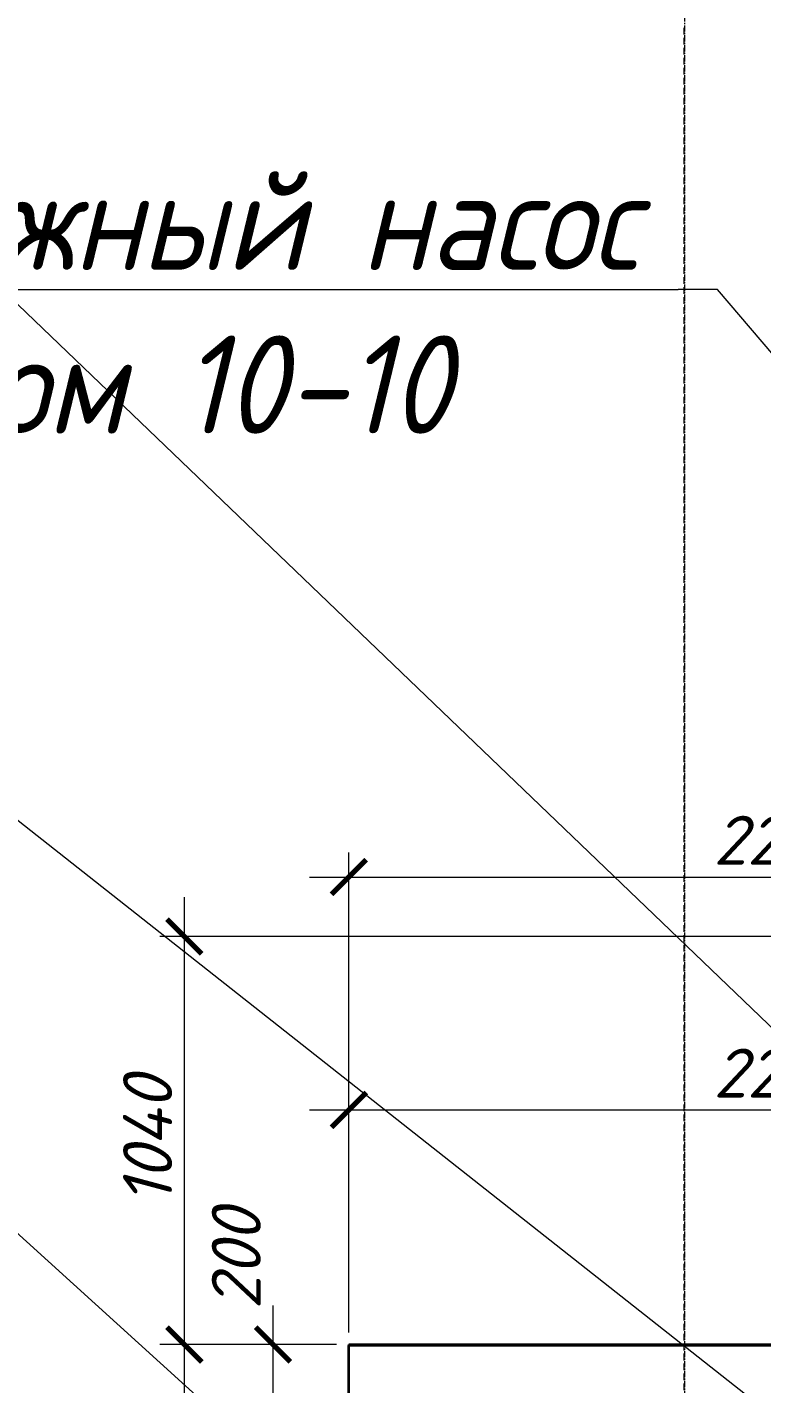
# Model space of a CAD drawing. Header units: millimetres. Extents: x -10178924 to 11692288, y -947381 to 58396.
# Drawn here: x 762582 to 764455, y -790790 to -787333 of the extents above; entities that cross this region are included whole.
import ezdxf

# ---------------------------------------------------------------- set-up
doc = ezdxf.new("R2010")
doc.units = ezdxf.units.MM
doc.linetypes.add('осевая', pattern=[50.8, 31.75, -6.35, 6.35, -6.35])
for name, color, linetype in [('PDF _Лестницы _ крыльца.1', 7, 'Continuous'), ('ВК_Выноски', 7, 'Continuous'), ('Лестницы _ крыльца.1', 7, 'Continuous')]:
    doc.layers.add(name, color=color, linetype=linetype)
doc.layers.add('PDF _Размеры осевые', color=7, linetype='Continuous', true_color=0x5d6970)
for name, color, linetype, lineweight in [('PDF _Текст', 7, 'Continuous', 5), ('Размеры клад.', 7, 'Continuous', 0), ('Размеры осевые', 153, 'Continuous', 9)]:
    doc.layers.add(name, color=color, linetype=linetype, lineweight=lineweight)
doc.styles.add('GOST 2.304_new', font='isocpeui.ttf')
doc.styles.add('ISOCPEUR', font='isocpeui.ttf', dxfattribs={"width": 0.9})
doc.dimstyles.new('SPDS 1_50', dxfattribs={"dimscale": 50, "dimtxt": 2.5, "dimasz": 1.77, "dimexe": 1.25, "dimexo": 0.625, "dimtad": 1, "dimdec": 0, "dimrnd": 0.001, "dimtxsty": 'GOST 2.304_new', "dimblk": 'ARCHTICK', "dimcen": 2.5, "dimdle": 2, "dimclrt": 256, "dimadec": 0, "dimazin": 2, "dimtfac": 0.75, "dimtdec": 0, "dimtmove": 1, "dimatfit": 3, "dimfxl": 1, "dimtolj": 1, "dimlwd": 9, "dimlwe": 9, "dimarcsym": 0})

# ---------------------------------------------------------------- blocks, each defined once
blk = doc.blocks.new('_ArchTick')
at = {"color": 0, "linetype": 'ByBlock', "const_width": 0.15}
blk.add_lwpolyline([(-0.5, -0.5), (0.5, 0.5)], dxfattribs=at)
blk = doc.blocks.new('*D2634')
at = {"layer": 'Defpoints', "color": 0, "ltscale": 100, "transparency": 16777216}
for p in [(43243.3, -8708.5), (41043.3, -9899.9), (43243.3, -9899.9)]:
    blk.add_point(p, dxfattribs=at)
at = {"layer": 'Размеры клад.', "color": 0, "lineweight": 9, "ltscale": 100, "transparency": 16777216}
for p, q in [((41043.3, -9868.7), (41043.3, -8646)), ((43243.3, -9868.7), (43243.3, -8646)), ((40943.3, -8708.5), (43343.3, -8708.5))]:
    blk.add_line(p, q, dxfattribs=at)
at = {"layer": 'Размеры клад.', "color": 0, "lineweight": 9, "ltscale": 100, "transparency": 16777216, "xscale": 88.5, "yscale": 88.5, "zscale": 88.5, "rotation": 180}
blk.add_blockref('_ArchTick', (41043.3, -8708.5), dxfattribs=at)
at = {"layer": 'Размеры клад.', "color": 0, "lineweight": 9, "ltscale": 100, "transparency": 16777216, "xscale": 88.5, "yscale": 88.5, "zscale": 88.5}
blk.add_blockref('_ArchTick', (43243.3, -8708.5), dxfattribs=at)
at = {"layer": 'Размеры клад.', "ltscale": 100, "transparency": 16777216, "insert": (42143.3, -8614.7), "char_height": 125, "attachment_point": 5, "style": 'GOST 2.304_new'}
blk.add_mtext('\\A1;2200', dxfattribs=at)
blk = doc.blocks.new('*D2636')
at = {"layer": 'Defpoints', "color": 0, "ltscale": 100, "transparency": 16777216}
for p in [(43243.3, -9301.7), (41043.3, -9351.9), (43243.3, -9359.9)]:
    blk.add_point(p, dxfattribs=at)
at = {"layer": 'Размеры клад.', "color": 0, "lineweight": 9, "ltscale": 100, "transparency": 16777216}
for p, q in [((41043.3, -9320.6), (41043.3, -9239.2)), ((43243.3, -9328.7), (43243.3, -9239.2)), ((40943.3, -9301.7), (43343.3, -9301.7))]:
    blk.add_line(p, q, dxfattribs=at)
at = {"layer": 'Размеры клад.', "color": 0, "lineweight": 9, "ltscale": 100, "transparency": 16777216, "xscale": 88.5, "yscale": 88.5, "zscale": 88.5, "rotation": 180}
blk.add_blockref('_ArchTick', (41043.3, -9301.7), dxfattribs=at)
at = {"layer": 'Размеры клад.', "color": 0, "lineweight": 9, "ltscale": 100, "transparency": 16777216, "xscale": 88.5, "yscale": 88.5, "zscale": 88.5}
blk.add_blockref('_ArchTick', (43243.3, -9301.7), dxfattribs=at)
at = {"layer": 'Размеры клад.', "ltscale": 100, "transparency": 16777216, "insert": (42143.3, -9208), "char_height": 125, "attachment_point": 5, "style": 'GOST 2.304_new'}
blk.add_mtext('\\A1;2200', dxfattribs=at)
blk = doc.blocks.new('*D2643')
at = {"layer": 'Defpoints', "color": 0, "ltscale": 100, "transparency": 16777216}
for p in [(40624, -9899.9), (41043.3, -9899.9), (41043.3, -11579.9)]:
    blk.add_point(p, dxfattribs=at)
at = {"layer": 'Размеры клад.', "color": 0, "lineweight": 9, "ltscale": 100, "transparency": 16777216}
for p, q in [((40624, -11679.9), (40624, -9799.9)), ((41012.1, -9899.9), (40561.5, -9899.9)), ((41012.1, -11579.9), (40561.5, -11579.9))]:
    blk.add_line(p, q, dxfattribs=at)
at = {"layer": 'Размеры клад.', "color": 0, "lineweight": 9, "ltscale": 100, "transparency": 16777216, "xscale": 88.5, "yscale": 88.5, "zscale": 88.5}
for p, rotation in [((40624, -9899.9), 90), ((40624, -11579.9), 270)]:
    blk.add_blockref('_ArchTick', p, dxfattribs=dict(at, rotation=rotation))
at = {"layer": 'Размеры клад.', "ltscale": 100, "transparency": 16777216, "insert": (40530.2, -10739.9), "char_height": 125, "attachment_point": 5, "rotation": 90, "style": 'GOST 2.304_new'}
blk.add_mtext('\\A1;1680', dxfattribs=at)
blk = doc.blocks.new('*D2644')
at = {"layer": 'Defpoints', "color": 0, "ltscale": 100, "transparency": 16777216}
for p in [(41043.3, -9899.9), (40849.9, -10099.9), (41043.3, -10099.9)]:
    blk.add_point(p, dxfattribs=at)
at = {"layer": 'Размеры клад.', "color": 0, "lineweight": 9, "ltscale": 100, "transparency": 16777216}
for p, q in [((40849.9, -9799.9), (40849.9, -10199.9)), ((41012.1, -9899.9), (40787.4, -9899.9)), ((41012.1, -10099.9), (40787.4, -10099.9))]:
    blk.add_line(p, q, dxfattribs=at)
at = {"layer": 'Размеры клад.', "color": 0, "lineweight": 9, "ltscale": 100, "transparency": 16777216, "xscale": 88.5, "yscale": 88.5, "zscale": 88.5}
for p, rotation in [((40849.9, -9899.9), 90), ((40849.9, -10099.9), 270)]:
    blk.add_blockref('_ArchTick', p, dxfattribs=dict(at, rotation=rotation))
at = {"layer": 'Размеры клад.', "ltscale": 100, "transparency": 16777216, "insert": (40756.2, -9682.1), "char_height": 125, "attachment_point": 5, "rotation": 90, "style": 'GOST 2.304_new'}
blk.add_mtext('\\A1;200', dxfattribs=at)
blk = doc.blocks.new('*D2647')
at = {"layer": 'Defpoints', "color": 0, "ltscale": 100, "transparency": 16777216}
for p in [(40624, -8859.9), (43243.3, -8859.9), (41043.3, -9899.9)]:
    blk.add_point(p, dxfattribs=at)
at = {"layer": 'Размеры клад.', "color": 0, "lineweight": 9, "ltscale": 100, "transparency": 16777216}
for p, q in [((40624, -9999.9), (40624, -8759.9)), ((43212.1, -8859.9), (40561.5, -8859.9)), ((41012.1, -9899.9), (40561.5, -9899.9))]:
    blk.add_line(p, q, dxfattribs=at)
at = {"layer": 'Размеры клад.', "color": 0, "lineweight": 9, "ltscale": 100, "transparency": 16777216, "xscale": 88.5, "yscale": 88.5, "zscale": 88.5}
for p, rotation in [((40624, -8859.9), 90), ((40624, -9899.9), 270)]:
    blk.add_blockref('_ArchTick', p, dxfattribs=dict(at, rotation=rotation))
at = {"layer": 'Размеры клад.', "ltscale": 100, "transparency": 16777216, "insert": (40530.2, -9379.9), "char_height": 125, "attachment_point": 5, "rotation": 90, "style": 'GOST 2.304_new'}
blk.add_mtext('\\A1;1040', dxfattribs=at)
blk = doc.blocks.new('A$C5282721b')
at = {"layer": 'ВК_Выноски', "linetype": 'ByBlock', "lineweight": 13, "transparency": 33554687}
blk.add_line((41982.852, -7211.661), (41882.852, -7211.661), dxfattribs=at)
blk.add_line((41982.852, -7211.661), (41882.852, -7211.661), dxfattribs=at)
for points in [[(39207.762, -7211.661), (41882.852, -7211.661)], [(39207.762, -7211.661), (41882.852, -7211.661)], [(43898.812, -9455.512), (41982.852, -7211.661)], [(43898.812, -9455.512), (41982.852, -7211.661)]]:
    blk.add_lwpolyline(points, dxfattribs=at)
at = {"layer": 'Лестницы _ крыльца.1', "color": 18, "lineweight": 30, "true_color": 0x000000, "transparency": 33554687}
for p in [(43243.32, -9899.913), (41043.32, -10099.913)]:
    blk.add_line(p, (41043.32, -9899.913), dxfattribs=at)
at = {"layer": 'Размеры осевые', "color": 251, "linetype": 'осевая', "ltscale": 0.5, "transparency": 33554687}
blk.add_line((41900, -19000), (41900, 1500), dxfattribs=at)
at = {"layer": 'ВК_Выноски', "lineweight": -2, "transparency": 33554687, "insert": (40545.262, -6911.661), "char_height": 250, "width": 218673.81376, "attachment_point": 2, "style": 'ISOCPEUR'}
blk.add_mtext('Дренажный насос ^JГном 10-10', dxfattribs=at)
blk.add_mtext('Дренажный насос ^JГном 10-10', dxfattribs=at)
at = {"layer": 'Размеры клад.', "color": 18, "ltscale": 100, "true_color": 0x000000, "transparency": 33554687}
for base, p1, p2, picture, middle in [((43243.32, -8708.495), (41043.32, -9899.913), (43243.32, -9899.913), '*D2634', (42143.32, -8614.745)), ((43243.32, -9301.705), (41043.32, -9351.868), (43243.32, -9359.913), '*D2636', (42143.32, -9207.955))]:
    dim = blk.add_linear_dim(base=base, p1=p1, p2=p2, dimstyle='SPDS 1_50', dxfattribs=at)
    dim.commit()
    dim.dimension.update_dxf_attribs({"geometry": picture, "text_midpoint": middle})
for base, p1, p2, picture, middle in [((40623.989, -8859.913), (41043.32, -9899.913), (43243.32, -8859.913), '*D2647', (40530.239, -9379.913)), ((40623.989, -9899.913), (41043.32, -11579.913), (41043.32, -9899.913), '*D2643', (40530.239, -10739.913))]:
    dim = blk.add_linear_dim(base=base, p1=p1, p2=p2, angle=90, dimstyle='SPDS 1_50', dxfattribs=at)
    dim.commit()
    dim.dimension.update_dxf_attribs({"geometry": picture, "text_midpoint": middle})
dim = blk.add_linear_dim(base=(40849.938, -10099.913), p1=(41043.32, -9899.913), p2=(41043.32, -10099.913), angle=90, dimstyle='SPDS 1_50', dxfattribs=at)
dim.commit()
dim.dimension.update_dxf_attribs({"geometry": '*D2644', "text_midpoint": (40849.938, -9682.128), "dimtype": 128})

msp = doc.modelspace()

# ---------------------------------------------------------------- linework, layer by layer
at = {"layer": 'PDF _Лестницы _ крыльца.1', "lineweight": 30}
for points in [[(763401, -790891.3), (763401, -790692.3)], [(765598.1, -790692.3), (763401.1, -790692.3)]]:
    msp.add_lwpolyline(points, dxfattribs=at)
at = {"layer": 'PDF _Размеры осевые', "lineweight": 9}
for points in [[(764256.1, -787352.2), (764256.1, -787335.2)], [(764256.1, -787356.4), (764256.1, -787356.4)], [(764256.1, -787377.6), (764256.1, -787360.6)], [(764256.1, -787381.8), (764256.1, -787381.8)], [(764256.1, -787403), (764256.1, -787386)], [(764256.1, -787407.2), (764256.1, -787407.2)], [(764256.1, -787428.4), (764256.1, -787411.4)], [(764256.1, -787432.6), (764256.1, -787432.6)], [(764256.1, -787453.8), (764256.1, -787436.8)], [(764256.1, -787458), (764256.1, -787458)], [(764256.1, -787479.2), (764256.1, -787462.2)], [(764256.1, -787483.4), (764256.1, -787483.4)], [(764256.1, -787504.6), (764256.1, -787487.6)], [(764256.1, -787508.8), (764256.1, -787508.8)], [(764256.1, -787530), (764256.1, -787513)], [(764256.1, -787534.2), (764256.1, -787534.2)], [(764256.1, -787555.4), (764256.1, -787538.4)], [(764256.1, -787559.6), (764256.1, -787559.6)], [(764256.1, -787580.8), (764256.1, -787563.8)], [(764256.1, -787585), (764256.1, -787585)], [(764256.1, -787606.2), (764256.1, -787589.2)], [(764256.1, -787610.4), (764256.1, -787610.4)], [(764256.1, -787631.6), (764256.1, -787614.6)], [(764256.1, -787635.8), (764256.1, -787635.8)], [(764256.1, -787657), (764256.1, -787640)], [(764256.1, -787661.2), (764256.1, -787661.2)], [(764256.1, -787682.4), (764256.1, -787665.4)], [(764256.1, -787686.6), (764256.1, -787686.6)], [(764256.1, -787707.8), (764256.1, -787690.8)], [(764256.1, -787712), (764256.1, -787712)], [(764256.1, -787733.2), (764256.1, -787716.2)], [(764256.1, -787737.4), (764256.1, -787737.4)], [(764256.1, -787758.6), (764256.1, -787741.6)], [(764256.1, -787762.8), (764256.1, -787762.8)], [(764256.1, -787784), (764256.1, -787767)], [(764256.1, -787788.2), (764256.1, -787788.2)], [(764256.1, -787809.4), (764256.1, -787792.4)], [(764256.1, -787813.6), (764256.1, -787813.6)], [(764256.1, -787834.8), (764256.1, -787817.8)], [(764256.1, -787839), (764256.1, -787839)], [(764256.1, -787860.2), (764256.1, -787843.2)], [(764256.1, -787864.4), (764256.1, -787864.4)], [(764256.1, -787885.6), (764256.1, -787868.6)], [(764256.1, -787889.8), (764256.1, -787889.8)], [(764256.1, -787911), (764256.1, -787894)], [(764256.1, -787915.2), (764256.1, -787915.2)], [(764256.1, -787936.4), (764256.1, -787919.4)], [(764256.1, -787940.6), (764256.1, -787940.6)], [(764256.1, -787961.8), (764256.1, -787944.8)], [(764256.1, -787966), (764256.1, -787966)], [(764256.1, -787987.2), (764256.1, -787970.2)], [(764256.1, -787991.4), (764256.1, -787991.4)], [(764256.1, -788012.6), (764256.1, -787995.6)], [(764256.1, -788016.8), (764256.1, -788016.8)], [(764256.1, -788038), (764256.1, -788021)], [(764256.1, -788042.2), (764256.1, -788042.2)], [(764256.1, -788063.4), (764256.1, -788046.4)], [(764256.1, -788067.6), (764256.1, -788067.6)], [(764256.1, -788088.8), (764256.1, -788071.8)], [(764256.1, -788093), (764256.1, -788093)], [(764256.1, -788114.2), (764256.1, -788097.2)], [(764256.1, -788118.4), (764256.1, -788118.4)], [(764256.1, -788139.6), (764256.1, -788122.6)], [(764256.1, -788143.8), (764256.1, -788143.8)], [(764256.1, -788165), (764256.1, -788148)], [(764256.1, -788169.2), (764256.1, -788169.2)], [(764256.1, -788190.4), (764256.1, -788173.4)], [(764256.1, -788194.6), (764256.1, -788194.6)], [(764256.1, -788215.8), (764256.1, -788198.8)], [(764256.1, -788220), (764256.1, -788220)], [(764256.1, -788241.2), (764256.1, -788224.2)], [(764256.1, -788245.4), (764256.1, -788245.4)], [(764256.1, -788266.6), (764256.1, -788249.6)], [(764256.1, -788270.8), (764256.1, -788270.8)], [(764256.1, -788292), (764256.1, -788275)], [(764256.1, -788296.2), (764256.1, -788296.2)], [(764256.1, -788317.4), (764256.1, -788300.4)], [(764256.1, -788321.6), (764256.1, -788321.6)], [(764256.1, -788342.8), (764256.1, -788325.8)], [(764256.1, -788347), (764256.1, -788347)], [(764256.1, -788368.2), (764256.1, -788351.2)], [(764256.1, -788372.4), (764256.1, -788372.4)], [(764256.1, -788393.6), (764256.1, -788376.6)], [(764256.1, -788397.8), (764256.1, -788397.8)], [(764256.1, -788419), (764256.1, -788402)], [(764256.1, -788423.2), (764256.1, -788423.2)], [(764256.1, -788444.4), (764256.1, -788427.4)], [(764256.1, -788448.6), (764256.1, -788448.6)], [(764256.1, -788469.8), (764256.1, -788452.8)], [(764256.1, -788474), (764256.1, -788474)], [(764256.1, -788495.2), (764256.1, -788478.2)], [(764256.1, -788499.4), (764256.1, -788499.4)], [(764256.1, -788520.6), (764256.1, -788503.6)], [(764256.1, -788524.8), (764256.1, -788524.8)], [(764256.1, -788546), (764256.1, -788529)], [(764256.1, -788550.2), (764256.1, -788550.2)], [(764256.1, -788571.4), (764256.1, -788554.4)], [(764256.1, -788575.6), (764256.1, -788575.6)], [(764256.1, -788596.8), (764256.1, -788579.8)], [(764256.1, -788601), (764256.1, -788601)], [(764256.1, -788622.2), (764256.1, -788605.2)], [(764256.1, -788626.4), (764256.1, -788626.4)], [(764256.1, -788647.6), (764256.1, -788630.6)], [(764256.1, -788651.8), (764256.1, -788651.8)], [(764256.1, -788673), (764256.1, -788656)], [(764256.1, -788677.2), (764256.1, -788677.2)], [(764256.1, -788698.4), (764256.1, -788681.4)], [(764256.1, -788702.6), (764256.1, -788702.6)], [(764256.1, -788723.8), (764256.1, -788706.8)], [(764256.1, -788728), (764256.1, -788728)], [(764256.1, -788749.2), (764256.1, -788732.2)], [(764256.1, -788753.4), (764256.1, -788753.4)], [(764256.1, -788774.6), (764256.1, -788757.6)], [(764256.1, -788778.8), (764256.1, -788778.8)], [(764256.1, -788800), (764256.1, -788783)], [(764256.1, -788804.2), (764256.1, -788804.2)], [(764256.1, -788825.4), (764256.1, -788808.4)], [(764256.1, -788829.6), (764256.1, -788829.6)], [(764256.1, -788850.8), (764256.1, -788833.8)], [(764256.1, -788855), (764256.1, -788855)], [(764256.1, -788876.2), (764256.1, -788859.2)], [(764256.1, -788880.4), (764256.1, -788880.4)], [(764256.1, -788901.6), (764256.1, -788884.6)], [(764256.1, -788905.8), (764256.1, -788905.8)], [(764256.1, -788927), (764256.1, -788910)], [(764256.1, -788931.2), (764256.1, -788931.2)], [(764256.1, -788952.4), (764256.1, -788935.4)], [(764256.1, -788956.6), (764256.1, -788956.6)], [(764256.1, -788977.8), (764256.1, -788960.8)], [(764256.1, -788982), (764256.1, -788982)], [(764256.1, -789003.2), (764256.1, -788986.2)], [(764256.1, -789007.4), (764256.1, -789007.4)], [(764256.1, -789028.6), (764256.1, -789011.6)], [(764256.1, -789032.8), (764256.1, -789032.8)], [(764256.1, -789054), (764256.1, -789037)], [(764256.1, -789058.2), (764256.1, -789058.2)], [(764256.1, -789079.4), (764256.1, -789062.4)], [(764256.1, -789083.6), (764256.1, -789083.6)], [(764256.1, -789104.8), (764256.1, -789087.8)], [(764256.1, -789109), (764256.1, -789109)], [(764256.1, -789130.2), (764256.1, -789113.2)], [(764256.1, -789134.4), (764256.1, -789134.4)], [(764256.1, -789155.6), (764256.1, -789138.6)], [(764256.1, -789159.8), (764256.1, -789159.8)], [(764256.1, -789181), (764256.1, -789164)], [(764256.1, -789185.2), (764256.1, -789185.2)], [(764256.1, -789206.4), (764256.1, -789189.4)], [(764256.1, -789210.6), (764256.1, -789210.6)], [(764256.1, -789231.8), (764256.1, -789214.8)], [(764256.1, -789236), (764256.1, -789236)], [(764256.1, -789257.2), (764256.1, -789240.2)], [(764256.1, -789261.4), (764256.1, -789261.4)], [(764256.1, -789282.6), (764256.1, -789265.6)], [(764256.1, -789286.8), (764256.1, -789286.8)], [(764256.1, -789308), (764256.1, -789291)], [(764256.1, -789312.2), (764256.1, -789312.2)], [(764256.1, -789333.4), (764256.1, -789316.4)], [(764256.1, -789337.6), (764256.1, -789337.6)], [(764256.1, -789358.8), (764256.1, -789341.8)], [(764256.1, -789363), (764256.1, -789363)], [(764256.1, -789384.2), (764256.1, -789367.2)], [(764256.1, -789388.4), (764256.1, -789388.4)], [(764256.1, -789409.6), (764256.1, -789392.6)], [(764256.1, -789413.8), (764256.1, -789413.8)], [(764256.1, -789435), (764256.1, -789418)], [(764256.1, -789439.2), (764256.1, -789439.2)], [(764256.1, -789460.4), (764256.1, -789443.4)], [(764256.1, -789464.6), (764256.1, -789464.6)], [(764256.1, -789485.8), (764256.1, -789468.8)], [(764256.1, -789490), (764256.1, -789490)], [(764256.1, -789511.2), (764256.1, -789494.2)], [(764256.1, -789515.4), (764256.1, -789515.4)], [(764256.1, -789536.6), (764256.1, -789519.6)], [(764256.1, -789540.8), (764256.1, -789540.8)], [(764256.1, -789562), (764256.1, -789545)], [(764256.1, -789566.2), (764256.1, -789566.2)], [(764256.1, -789587.4), (764256.1, -789570.4)], [(764256.1, -789591.6), (764256.1, -789591.6)], [(764256.1, -789612.8), (764256.1, -789595.8)], [(764256.1, -789617), (764256.1, -789617)], [(764256.1, -789638.2), (764256.1, -789621.2)], [(764256.1, -789642.4), (764256.1, -789642.4)], [(764256.1, -789663.6), (764256.1, -789646.6)], [(764256.1, -789667.8), (764256.1, -789667.8)], [(764256.1, -789689), (764256.1, -789672)], [(764256.1, -789693.2), (764256.1, -789693.2)], [(764256.1, -789714.4), (764256.1, -789697.4)], [(764256.1, -789718.6), (764256.1, -789718.6)], [(764256.1, -789739.8), (764256.1, -789722.8)], [(764256.1, -789744), (764256.1, -789744)], [(764256.1, -789765.2), (764256.1, -789748.2)], [(764256.1, -789769.4), (764256.1, -789769.4)], [(764256.1, -789790.6), (764256.1, -789773.6)], [(764256.1, -789794.8), (764256.1, -789794.8)], [(764256.1, -789816), (764256.1, -789799)], [(764256.1, -789820.2), (764256.1, -789820.2)], [(764256.1, -789841.4), (764256.1, -789824.4)], [(764256.1, -789845.6), (764256.1, -789845.6)], [(764256.1, -789866.8), (764256.1, -789849.8)], [(764256.1, -789871), (764256.1, -789871)], [(764256.1, -789892.2), (764256.1, -789875.2)], [(764256.1, -789896.4), (764256.1, -789896.4)], [(764256.1, -789917.6), (764256.1, -789900.6)], [(764256.1, -789921.8), (764256.1, -789921.8)], [(764256.1, -789943), (764256.1, -789926)], [(764256.1, -789947.2), (764256.1, -789947.2)], [(764256.1, -789968.4), (764256.1, -789951.4)], [(764256.1, -789972.6), (764256.1, -789972.6)], [(764256.1, -789993.8), (764256.1, -789976.8)], [(764256.1, -789998), (764256.1, -789998)], [(764256.1, -790019.2), (764256.1, -790002.2)], [(764256.1, -790023.4), (764256.1, -790023.4)], [(764256.1, -790044.6), (764256.1, -790027.6)], [(764256.1, -790048.8), (764256.1, -790048.8)], [(764256.1, -790070), (764256.1, -790053)], [(764256.1, -790074.2), (764256.1, -790074.2)], [(764256.1, -790095.4), (764256.1, -790078.4)], [(764256.1, -790099.6), (764256.1, -790099.6)], [(764256.1, -790120.8), (764256.1, -790103.8)], [(764256.1, -790125), (764256.1, -790125)], [(764256.1, -790146.2), (764256.1, -790129.2)], [(764256.1, -790150.4), (764256.1, -790150.4)], [(764256.1, -790171.6), (764256.1, -790154.6)], [(764256.1, -790175.8), (764256.1, -790175.8)], [(764256.1, -790197), (764256.1, -790180)], [(764256.1, -790201.2), (764256.1, -790201.2)], [(764256.1, -790222.4), (764256.1, -790205.4)], [(764256.1, -790226.6), (764256.1, -790226.6)], [(764256.1, -790247.8), (764256.1, -790230.8)], [(764256.1, -790252), (764256.1, -790252)], [(764256.1, -790273.2), (764256.1, -790256.2)], [(764256.1, -790277.4), (764256.1, -790277.4)], [(764256.1, -790298.6), (764256.1, -790281.6)], [(764256.1, -790302.8), (764256.1, -790302.8)], [(764256.1, -790324), (764256.1, -790307)], [(764256.1, -790328.2), (764256.1, -790328.2)], [(764256.1, -790349.4), (764256.1, -790332.4)], [(764256.1, -790353.6), (764256.1, -790353.6)], [(764256.1, -790374.8), (764256.1, -790357.8)], [(764256.1, -790379), (764256.1, -790379)], [(764256.1, -790400.2), (764256.1, -790383.2)], [(764256.1, -790404.4), (764256.1, -790404.4)], [(764256.1, -790425.6), (764256.1, -790408.6)], [(764256.1, -790429.8), (764256.1, -790429.8)], [(764256.1, -790451), (764256.1, -790434)], [(764256.1, -790455.2), (764256.1, -790455.2)], [(764256.1, -790476.4), (764256.1, -790459.4)], [(764256.1, -790480.6), (764256.1, -790480.6)], [(764256.1, -790501.8), (764256.1, -790484.8)], [(764256.1, -790506), (764256.1, -790506)], [(764256.1, -790527.2), (764256.1, -790510.2)], [(764256.1, -790531.4), (764256.1, -790531.4)], [(764256.1, -790552.6), (764256.1, -790535.6)], [(764256.1, -790556.8), (764256.1, -790556.8)], [(764256.1, -790578), (764256.1, -790561)], [(764256.1, -790582.2), (764256.1, -790582.2)], [(764256.1, -790603.4), (764256.1, -790586.4)], [(764256.1, -790607.6), (764256.1, -790607.6)], [(764256.1, -790628.8), (764256.1, -790611.8)], [(764256.1, -790633), (764256.1, -790633)], [(764256.1, -790654.2), (764256.1, -790637.2)], [(764256.1, -790658.4), (764256.1, -790658.4)], [(764256.1, -790679.6), (764256.1, -790662.7)], [(764256.1, -790683.8), (764256.1, -790683.8)], [(764256.1, -790705), (764256.1, -790688)], [(764256.1, -790709.2), (764256.1, -790709.2)], [(764256.1, -790730.4), (764256.1, -790713.4)], [(764256.1, -790734.6), (764256.1, -790734.6)], [(764256.1, -790755.8), (764256.1, -790738.8)], [(764256.1, -790760), (764256.1, -790760)], [(764256.1, -790781.2), (764256.1, -790764.2)], [(764256.1, -790785.4), (764256.1, -790785.4)], [(764256.1, -790806.6), (764256.1, -790789.7)]]:
    msp.add_lwpolyline(points, dxfattribs=at)
at = {"layer": 'PDF _Текст'}
for points in [[(766298.8, -791626.9), (761769.1, -787284.3), (766298.8, -791626.9)], [(766025.7, -792089.3), (761504.6, -788524.9), (759303.4, -788524.9)], [(765204.4, -792809), (761326.8, -789291.2), (758257.8, -789291.2)]]:
    msp.add_lwpolyline(points, dxfattribs=at)

# ---------------------------------------------------------------- block references
msp.add_blockref('A$C5282721b', (722358.6, -780790.4))

doc.saveas('drawing.dxf')
